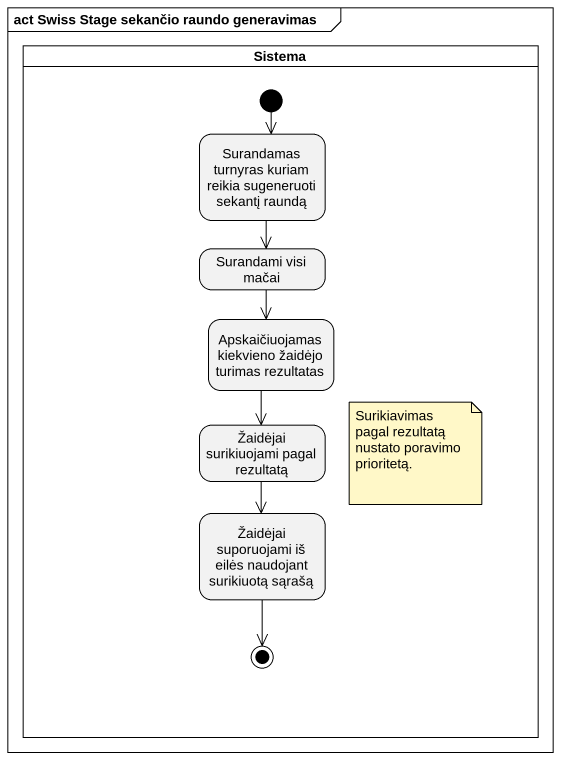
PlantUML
@startuml
mainframe act Swiss Stage sekančio raundo generavimas
hide empty description
state Sistema <<partition>> {
  state "Surandamas turnyras kuriam reikia sugeneruoti sekantį raundą" as Surandamas_turnyras_kuriam
  state "Surandami visi mačai" as Surandami_visi_mačai
  state "Apskaičiuojamas kiekvieno žaidėjo turimas rezultatas" as Apskaičiuojamas_kiekvieno
  state "Žaidėjai surikiuojami pagal rezultatą" as Žaidėjai_surikiuojami_pagal
  state "Žaidėjai suporuojami iš eilės naudojant surikiuotą sąrašą" as Žaidėjai_suporuojami_iš
  [*] --> Surandamas_turnyras_kuriam
  Žaidėjai_suporuojami_iš --> [*]
}
Surandamas_turnyras_kuriam --> Surandami_visi_mačai
Surandami_visi_mačai --> Apskaičiuojamas_kiekvieno
Apskaičiuojamas_kiekvieno --> Žaidėjai_surikiuojami_pagal
Žaidėjai_surikiuojami_pagal --> Žaidėjai_suporuojami_iš
note as N1
  Surikiavimas pagal rezultatą nustato poravimo prioritetą.
end note
@enduml
